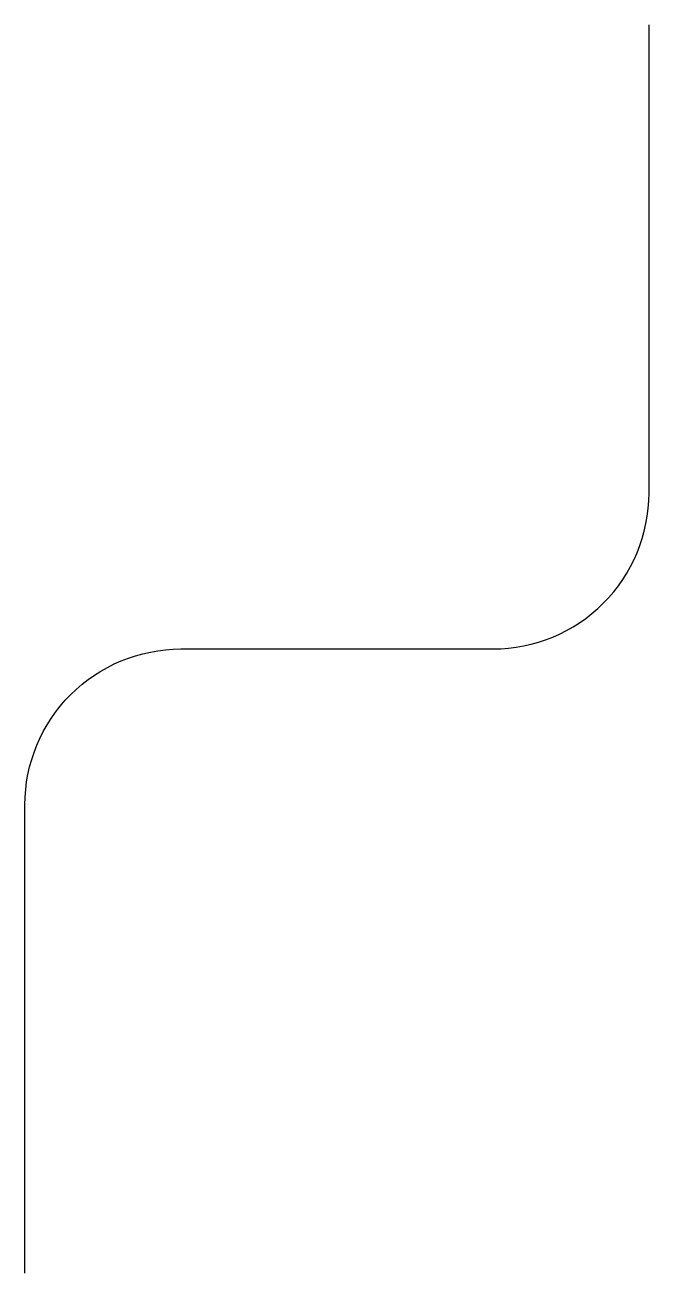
# Model space of a CAD drawing. Header units: metres. Extents: x -176 to 824, y -907 to 1093.
import ezdxf

# ---------------------------------------------------------------- set-up
doc = ezdxf.new("R2010")
doc.units = ezdxf.units.M

msp = doc.modelspace()

# ---------------------------------------------------------------- linework, layer by layer
msp.add_lwpolyline([(-176.1, -907.1), (-176.1, -157.1, -0.414214), (73.9, 92.9), (573.9, 92.9, 0.414214), (823.9, 342.9), (823.9, 1092.9)], format="xyb")

doc.saveas('drawing.dxf')
